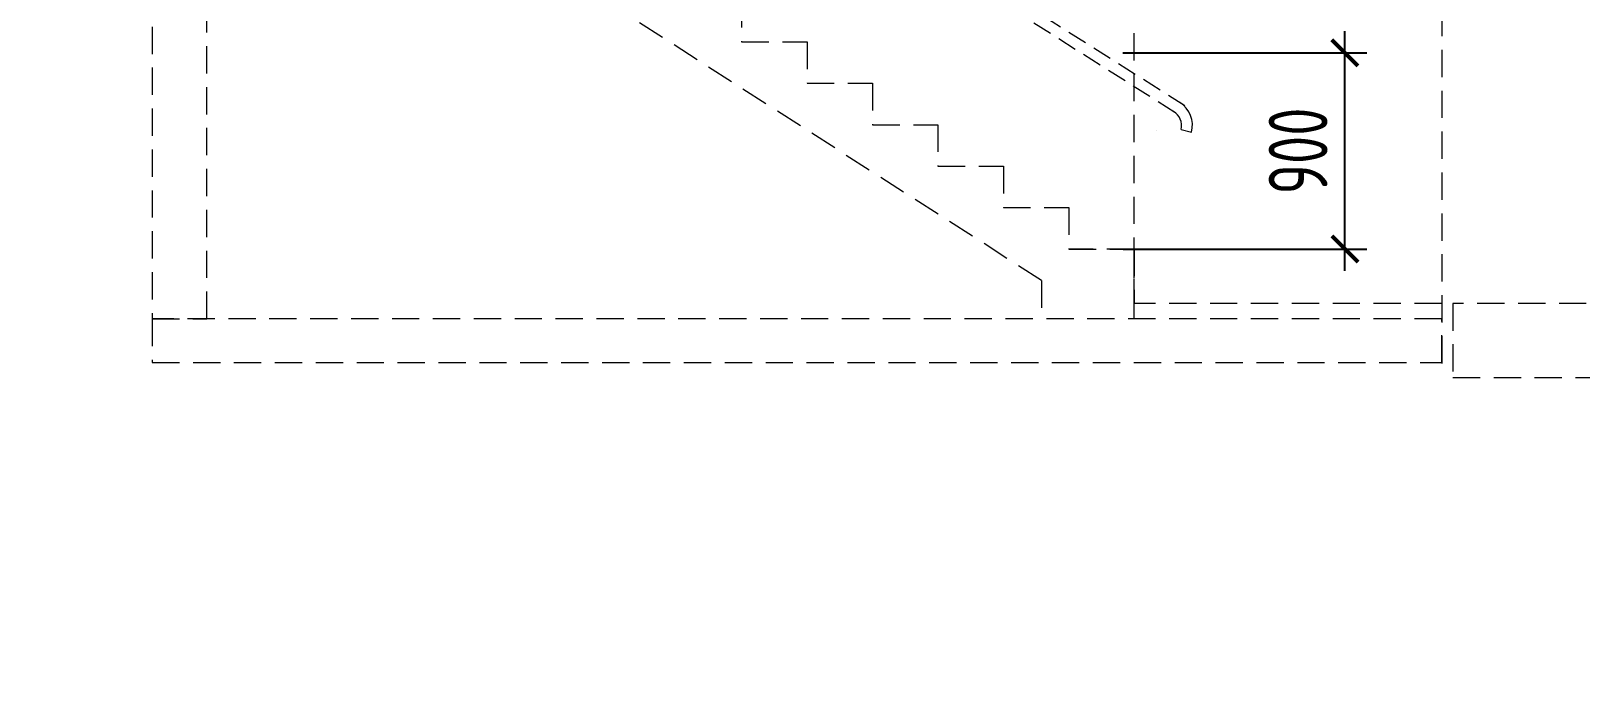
# Model space of a CAD drawing. Header units: millimetres. Extents: x -136099598 to 9192475, y 0 to 347021.
# Drawn here: x -292160 to -285059, y 250441 to 253370 of the extents above; entities that cross this region are included whole.
import ezdxf

# ---------------------------------------------------------------- set-up
doc = ezdxf.new("R2010")
doc.units = ezdxf.units.MM
doc.header["$MEASUREMENT"] = 0
doc.linetypes.add('01_base$0$DASHED2', pattern=[0.375, 0.25, -0.125])
doc.linetypes.add('ADSK_Штрих_ш3 п1_5', pattern=[4.5, 3, -1.5])
doc.layers.get('0').update_dxf_attribs({"color": 250, "lineweight": 9})
doc.layers.get('Defpoints').update_dxf_attribs({"color": 8})
doc.layers.add('_0', color=250, linetype='Continuous', lineweight=9)
doc.layers.add('пунктир', color=251, linetype='Continuous', lineweight=13)
doc.styles.add('ISOCPEUR', font='isocpeur.ttf', dxfattribs={"width": 0.7})
doc.styles.add('Архитектурный', font='isocpeur.ttf', dxfattribs={"width": 0.7})
doc.dimstyles.new('R_100', dxfattribs={"dimtxt": 270, "dimasz": 120, "dimexe": 100, "dimexo": 100, "dimgap": 80, "dimtad": 1, "dimdec": 0, "dimrnd": 5, "dimzin": 0, "dimdsep": 46, "dimtxsty": 'ISOCPEUR', "dimblk": 'ARCHTICK', "dimcen": 100, "dimdle": 100, "dimclrd": 256, "dimclre": 256, "dimclrt": 256, "dimadec": 0, "dimazin": 0, "dimtfac": 2, "dimtdec": 0, "dimtofl": 0, "dimtmove": 1, "dimatfit": 3, "dimfxl": 1, "dimtvp": 3, "dimtfill": 1, "dimtolj": 1, "dimtzin": 0, "dimarcsym": 0})

# ---------------------------------------------------------------- blocks, each defined once
blk = doc.blocks.new('_ArchTick')
at = {"color": 0, "linetype": 'ByBlock', "const_width": 0.15}
blk.add_lwpolyline([(-0.5, -0.5), (0.5, 0.5)], dxfattribs=at)
blk = doc.blocks.new('*D474')
at = {"layer": '_0', "lineweight": -2, "ltscale": 150, "transparency": 16777216}
for p, q in [((-286136.5204919395, 252270.3443708593), (-286136.5204919395, 253369.8177870179)), ((-287154.249674536, 253269.8177870179), (-286036.5204919395, 253269.8177870179)), ((-287152.6597073972, 252370.3443708593), (-286036.5204919395, 252370.3443708593))]:
    blk.add_line(p, q, dxfattribs=at)
at = {"layer": 'Defpoints', "color": 0, "ltscale": 150, "transparency": 16777216}
for p in [(-287254.249674536, 253269.8177870179, -3.977551975228583), (-286136.5204919395, 253269.8177870179), (-287252.6597073972, 252370.3443708593, 1.037919730455542)]:
    blk.add_point(p, dxfattribs=at)
at = {"layer": '_0', "lineweight": -2, "ltscale": 150, "transparency": 16777216, "xscale": 120, "yscale": 120, "zscale": 120}
for p, rotation in [((-286136.5204919395, 253269.8177870179), 90), ((-286136.5204919395, 252370.3443708593), 270)]:
    blk.add_blockref('_ArchTick', p, dxfattribs=dict(at, rotation=rotation))
at = {"layer": '_0', "ltscale": 150, "transparency": 16777216, "insert": (-286351.5204919394, 252820.0810789386), "char_height": 270, "attachment_point": 5, "rotation": 90, "style": 'ISOCPEUR', "bg_fill": 3, "box_fill_scale": 1.25, "bg_fill_color": 256, "bg_fill_true_color": 13158600, "bg_fill_transparency": 0}
blk.add_mtext('\\A1;900', dxfattribs=at)
blk = doc.blocks.new('*D543')
at = {"lineweight": -2, "ltscale": 100, "transparency": 16777216}
for p, q in [((-323919.7537746767, 321791.8480520577), (-323919.7537746767, 318191.9133436784)), ((-322915.9611550377, 321716.8480520577), (-323994.7537746767, 321716.8480520577)), ((-322915.9611550377, 318266.9133436784), (-323994.7537746767, 318266.9133436784))]:
    blk.add_line(p, q, dxfattribs=at)
at = {"layer": '_0', "lineweight": -2, "ltscale": 150, "transparency": 16777216}
for p, q in [((-73299.4064356127, 163309.0478617445), (-73299.4064356127, 161910.8352908959)), ((-73984.0235998849, 163209.0478617445), (-73199.4064356127, 163209.0478617445)), ((-74201.64648472087, 162010.8352908959), (-73199.4064356127, 162010.8352908959))]:
    blk.add_line(p, q, dxfattribs=at)
at = {"layer": 'Defpoints', "color": 0, "ltscale": 100, "transparency": 16777216}
for p in [(-322915.9611550377, 321716.8480520577), (-323919.7537746767, 318266.9133436784), (-322915.9611550377, 318266.9133436784)]:
    blk.add_point(p, dxfattribs=at)
at = {"layer": 'Defpoints', "color": 0, "ltscale": 150, "transparency": 16777216}
for p in [(-74084.0235998849, 163209.0478617445), (-74301.64648472087, 162010.8352908959), (-73299.4064356127, 162010.8352908959)]:
    blk.add_point(p, dxfattribs=at)
at = {"lineweight": -2, "ltscale": 100, "transparency": 16777216, "xscale": 75, "yscale": 75, "zscale": 75}
for p, rotation in [((-323919.7537746767, 321716.8480520577), 90), ((-323919.7537746767, 318266.9133436784), 270)]:
    blk.add_blockref('_ArchTick', p, dxfattribs=dict(at, rotation=rotation))
at = {"layer": '_0', "lineweight": -2, "ltscale": 150, "transparency": 16777216, "xscale": 120, "yscale": 120, "zscale": 120}
for p, rotation in [((-73299.4064356127, 163209.0478617445), 90), ((-73299.4064356127, 162010.8352908959), 270)]:
    blk.add_blockref('_ArchTick', p, dxfattribs=dict(at, rotation=rotation))
at = {"ltscale": 100, "transparency": 16777216, "insert": (-324034.7537746947, 320066.8806978679), "char_height": 150, "attachment_point": 5, "rotation": 90, "style": 'Архитектурный', "bg_fill": 3, "box_fill_scale": 1.25, "bg_fill_color": 256, "bg_fill_true_color": 13158600, "bg_fill_transparency": 0}
blk.add_mtext('\\A1;3450', dxfattribs=at)
at = {"layer": '_0', "ltscale": 150, "transparency": 16777216, "insert": (-73514.40643561265, 162609.9415763202), "char_height": 270, "attachment_point": 5, "rotation": 90, "style": 'ISOCPEUR', "bg_fill": 3, "box_fill_scale": 1.25, "bg_fill_color": 256, "bg_fill_true_color": 13158600, "bg_fill_transparency": 0}
blk.add_mtext('\\A1;1200', dxfattribs=at)
blk = doc.blocks.new('*D544')
at = {"lineweight": -2, "ltscale": 100, "transparency": 16777216}
for p, q in [((-311801.2693874075, 318267.0037864238), (-311801.2693874075, 317656.18313153)), ((-312701.6101674569, 317954.8275467103), (-312701.6101674569, 317656.18313153)), ((-312776.6101674569, 317731.18313153), (-311726.2693874075, 317731.18313153))]:
    blk.add_line(p, q, dxfattribs=at)
at = {"layer": '_0', "lineweight": -2, "ltscale": 150, "transparency": 16777216}
for p, q in [((-76485.36841312525, 160910.8303668521), (-76485.36841312525, 159812.7396127203)), ((-76419.6081123042, 160810.8303668521), (-76585.36841312525, 160810.8303668521)), ((-76419.74874380998, 159912.7396127203), (-76585.36841312525, 159912.7396127203))]:
    blk.add_line(p, q, dxfattribs=at)
at = {"layer": 'Defpoints', "color": 0, "ltscale": 100, "transparency": 16777216}
for p in [(-311801.2693874075, 318267.0037864238), (-312701.6101674569, 317954.8275467103), (-311801.2693874075, 317731.18313153)]:
    blk.add_point(p, dxfattribs=at)
at = {"layer": 'Defpoints', "color": 0, "ltscale": 150, "transparency": 16777216}
for p in [(-76319.6081123042, 160810.8303668521, -1.383747991065071), (-76485.36841312525, 159912.7396127203), (-76319.74874380998, 159912.7396127203, -0.3259029451725155)]:
    blk.add_point(p, dxfattribs=at)
at = {"lineweight": -2, "ltscale": 100, "transparency": 16777216, "xscale": 75, "yscale": 75, "zscale": 75, "rotation": 180}
blk.add_blockref('_ArchTick', (-312701.6101674569, 317731.18313153), dxfattribs=at)
at = {"lineweight": -2, "ltscale": 100, "transparency": 16777216, "xscale": 75, "yscale": 75, "zscale": 75}
blk.add_blockref('_ArchTick', (-311801.2693874075, 317731.18313153), dxfattribs=at)
at = {"layer": '_0', "lineweight": -2, "ltscale": 150, "transparency": 16777216, "xscale": 120, "yscale": 120, "zscale": 120}
for p, rotation in [((-76485.36841312525, 160810.8303668521), 90), ((-76485.36841312525, 159912.7396127203), 270)]:
    blk.add_blockref('_ArchTick', p, dxfattribs=dict(at, rotation=rotation))
at = {"ltscale": 100, "transparency": 16777216, "insert": (-312251.4397774322, 317846.18313153), "char_height": 150, "attachment_point": 5, "style": 'Архитектурный', "bg_fill": 3, "box_fill_scale": 1.25, "bg_fill_color": 256, "bg_fill_true_color": 13158600, "bg_fill_transparency": 0}
blk.add_mtext('\\A1;900', dxfattribs=at)
at = {"layer": '_0', "ltscale": 150, "transparency": 16777216, "insert": (-76700.3684131252, 160361.7849897862), "char_height": 270, "attachment_point": 5, "rotation": 90, "style": 'ISOCPEUR', "bg_fill": 3, "box_fill_scale": 1.25, "bg_fill_color": 256, "bg_fill_true_color": 13158600, "bg_fill_transparency": 0}
blk.add_mtext('\\A1;900', dxfattribs=at)

msp = doc.modelspace()

# ---------------------------------------------------------------- linework, layer by layer
at = {"linetype": 'ADSK_Штрих_ш3 п1_5', "ltscale": 30}
for p, q in [((-286870.1887382693, 253026.5799320814, -3.693138283324377), (-291619.7660154485, 256034.6364139154, -7.210405156436703)), ((-286916.7051327755, 252996.8551361266, -4.38112271475104), (-291639.7916439116, 255987.9628217038, -5.013453340037083))]:
    msp.add_line(p, q, dxfattribs=at)
at = {"ltscale": 150}
for centre, radius, start, end in [((-286961.6193208453, 252936.9576659902, -3.858072276228014), 125.7502727036581, 345.7945391768272, 56.89623620014105), ((-286958.2217172283, 252937.3466091965, -4.38112271475104), 72.55957250431007, 345.4702424863114, 60.20852482786292)]:
    msp.add_arc(centre, radius, start, end, dxfattribs=at)
at = {"layer": '_0', "ltscale": 150}
msp.add_line((-286887.9827833704, 252919.1426609295, -4.38112271475104), (-286839.7142443306, 252906.0985764867, -3.858072276228014), dxfattribs=at)
at = {"layer": 'пунктир', "linetype": '01_base$0$DASHED2', "ltscale": 500}
for p, q in [((-287102.6597072298, 252110.363987662, 1.037919730455542), (-287102.5143265181, 254988.1112074922, 1.280638293936819)), ((-285692.6825480127, 254971.2858745457, -0.0008384256162141668), (-285692.6825512398, 251831.2859300209, 1.961751612302669)), ((-287528.2022673549, 252226.6583182562, 3.366492248642439), (-291354.8719355363, 254679.1673253947, 3.366492248642439)), ((-287000.5581097761, 252913.4366354868, -1.02606355336331), (-287000.5581097761, 252913.4366354868, -1.02606355336331)), ((-287528.2022673549, 252226.6583182562, 3.366492248642439), (-287528.2022822592, 252050.3856397982, 1.275699894248659)), ((-285692.6825509425, 252120.4532599091, 1.781013736201999), (-287102.6708129126, 252120.4525371385, 0.6223153665631904))]:
    msp.add_line(p, q, dxfattribs=at)
for points, elevation in [([(-291605.064094816, 254889.4521907253), (-291605.0640932606, 252050.3859697091), (-291354.8719455663, 252050.3859697091), (-291354.8719355363, 254679.1673253947)], 3.366492248642439), ([(-288902.6708727145, 253510.4206830315), (-288902.6708727596, 253320.4329203957), (-288602.6708628145, 253320.4329353134), (-288602.6708528693, 253130.4329203957), (-288302.6708528693, 253130.4329203957), (-288302.6708429242, 252940.4329203957), (-288002.6708429242, 252940.4329203955), (-288002.6708329791, 252750.4329203954), (-287702.6708329791, 252750.4329353132), (-287702.6708329791, 252560.4329203953), (-287402.670823034, 252560.4329203953), (-287402.670823034, 252370.4329203952), (-287102.6708130888, 252370.4329205882), (-287102.6708129126, 252120.4525371385)], 0.6223153665631904), ([(-287102.6597072298, 252050.385602789), (-287102.659707397, 252370.3443708592), (-287402.659707397, 252370.3443708592)], 1.037919730455542)]:
    msp.add_lwpolyline(points, dxfattribs=dict(at, elevation=elevation))
for points, elevation in [([(-280342.6818562362, 252121.2859884253), (-285641.8723866584, 252121.2860484883), (-285641.8723866584, 251781.2860484883), (-280342.6818562362, 251781.2859884253)], 1.741354512463146), ([(-285692.6825545534, 252050.3854846002), (-291604.6719887704, 252050.38598493), (-291604.6719824585, 251850.38598493), (-285692.6825482415, 251850.3854846002)], 1.275699894248659)]:
    msp.add_lwpolyline(points, close=True, dxfattribs=dict(at, elevation=elevation))

# ---------------------------------------------------------------- next in the draw order: dimensions: what is measured, and where the dimension line sits
at = {"layer": '_0', "ltscale": 150}
dim = msp.add_linear_dim(base=(-286136.5204919395, 253269.8177870179), p1=(-287252.659707397, 252370.3443708592, 1.037919730455542), p2=(-287254.2496745359, 253269.8177870178, -3.977551975228583), angle=90, dimstyle='R_100', override={"dimpost": '\\X'}, dxfattribs=at)
dim.commit()
dim.dimension.update_dxf_attribs({"geometry": '*D474', "text_midpoint": (-286351.5204919394, 252820.0810789386)})

# ---------------------------------------------------------------- next in the draw order: dimensions: what is measured, and where the dimension line sits
dim = msp.add_linear_dim(base=(-73299.4064356127, 162010.8352908959), p1=(-74084.02359988487, 163209.0478617444), p2=(-74301.64648472084, 162010.8352908958), angle=90, dimstyle='R_100', override={"dimpost": '\\X'}, dxfattribs=at)
dim.commit()
dim.dimension.update_dxf_attribs({"geometry": '*D543', "text_midpoint": (-73514.40643561265, 162609.9415763202)})

# ---------------------------------------------------------------- next in the draw order: dimensions: what is measured, and where the dimension line sits
dim = msp.add_linear_dim(base=(-76485.36841312525, 159912.7396127203), p1=(-76319.60811230417, 160810.8303668521, -1.383747991065071), p2=(-76319.74874380995, 159912.7396127202, -0.3259029451725155), angle=90, dimstyle='R_100', override={"dimpost": '\\X'}, dxfattribs=at)
dim.commit()
dim.dimension.update_dxf_attribs({"geometry": '*D544', "text_midpoint": (-76700.3684131252, 160361.7849897862)})

doc.saveas('drawing.dxf')
